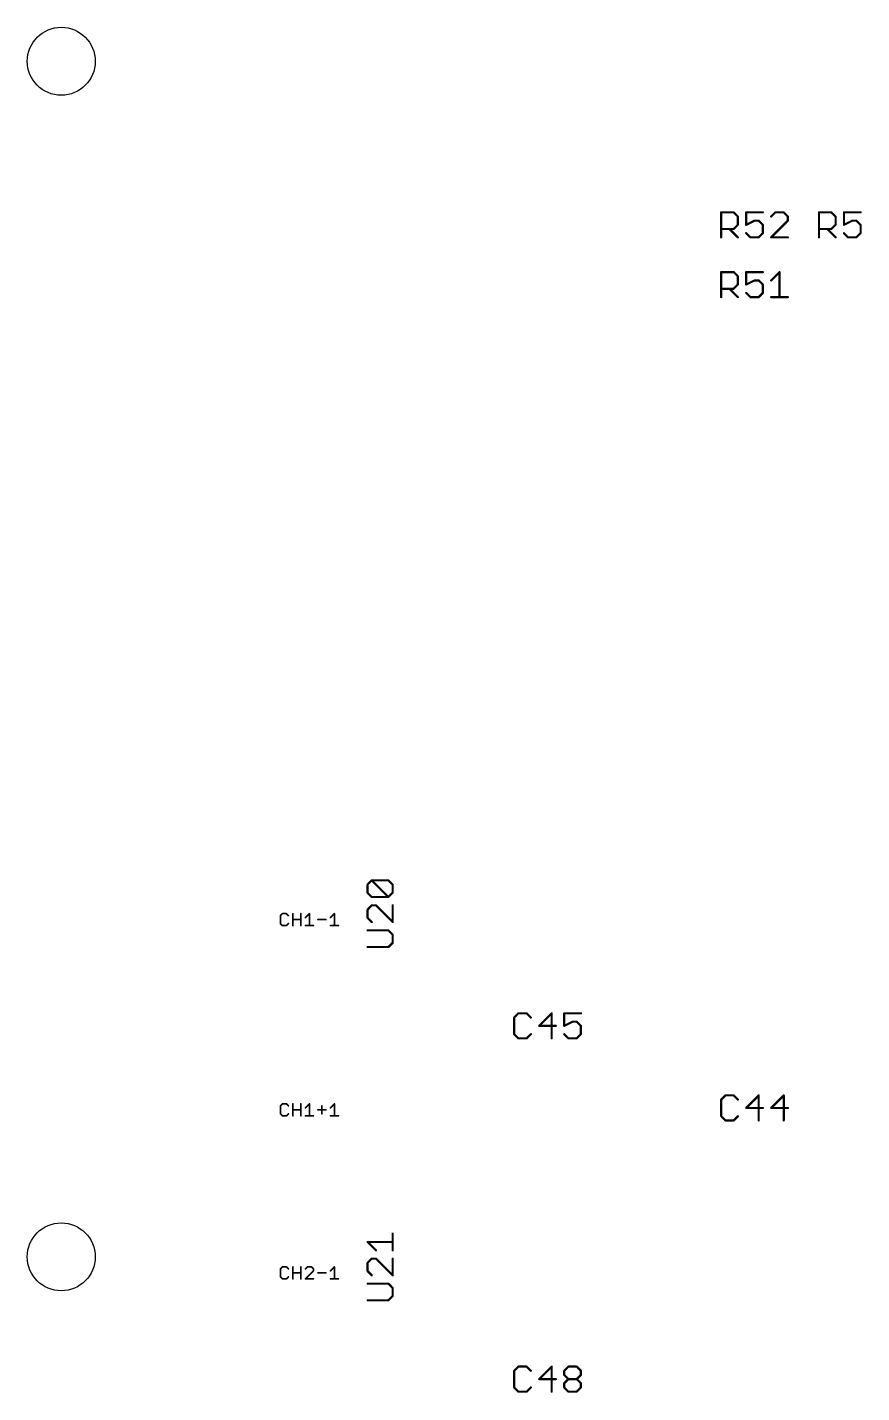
# Model space of a CAD drawing. Extents: x 0 to 11.2, y 0 to 11.2.
# Drawn here: x 8.082 to 9.618, y 5.356 to 7.869 of the extents above; entities that cross this region are included whole.
import ezdxf

# ---------------------------------------------------------------- set-up
doc = ezdxf.new("R2010")
doc.units = 0
doc.layers.add('20', color=53, linetype='CONTINUOUS')
doc.layers.add('25', color=253, linetype='CONTINUOUS')

msp = doc.modelspace()

# ---------------------------------------------------------------- linework, layer by layer
at = {"layer": '20'}
for centre in [(8.144, 7.806), (8.144, 5.606)]:
    msp.add_circle(centre, 0.0625, dxfattribs=at)
at = {"layer": '25'}
for points, const_width in [([(9.358882, 7.482), (9.358882, 7.528039)], 0.004), ([(9.358882, 7.528039), (9.381902, 7.528039)], 0.004), ([(9.381902, 7.528039), (9.389575, 7.520366)], 0.004), ([(9.389575, 7.520366), (9.389575, 7.50502)], 0.004), ([(9.435614, 7.528039), (9.404921, 7.528039)], 0.004), ([(9.404921, 7.528039), (9.404921, 7.50502)], 0.004), ([(9.404921, 7.50502), (9.420268, 7.512693)], 0.004), ([(9.420268, 7.512693), (9.427941, 7.512693)], 0.004), ([(9.427941, 7.512693), (9.435614, 7.50502)], 0.004), ([(9.458634, 7.528039), (9.450961, 7.520366)], 0.004), ([(9.450961, 7.482), (9.481653, 7.512693)], 0.004), ([(9.47398, 7.528039), (9.458634, 7.528039)], 0.004), ([(9.481653, 7.520366), (9.47398, 7.528039)], 0.004), ([(9.481653, 7.512693), (9.481653, 7.520366)], 0.004), ([(9.538882, 7.482), (9.538882, 7.528039)], 0.004), ([(9.538882, 7.528039), (9.561902, 7.528039)], 0.004), ([(9.561902, 7.528039), (9.569575, 7.520366)], 0.004), ([(9.569575, 7.520366), (9.569575, 7.50502)], 0.004), ([(9.615614, 7.528039), (9.584921, 7.528039)], 0.004), ([(9.584921, 7.528039), (9.584921, 7.50502)], 0.004), ([(9.584921, 7.50502), (9.600268, 7.512693)], 0.004), ([(9.600268, 7.512693), (9.607941, 7.512693)], 0.004), ([(9.607941, 7.512693), (9.615614, 7.50502)], 0.004), ([(9.381902, 7.497346), (9.358882, 7.497346)], 0.004), ([(9.374228, 7.497346), (9.389575, 7.482)], 0.004), ([(9.389575, 7.50502), (9.381902, 7.497346)], 0.004), ([(9.412594, 7.482), (9.404921, 7.489673)], 0.004), ([(9.435614, 7.489673), (9.427941, 7.482)], 0.004), ([(9.435614, 7.50502), (9.435614, 7.489673)], 0.004), ([(9.561902, 7.497346), (9.538882, 7.497346)], 0.004), ([(9.554228, 7.497346), (9.569575, 7.482)], 0.004), ([(9.569575, 7.50502), (9.561902, 7.497346)], 0.004), ([(9.592594, 7.482), (9.584921, 7.489673)], 0.004), ([(9.615614, 7.489673), (9.607941, 7.482)], 0.004), ([(9.615614, 7.50502), (9.615614, 7.489673)], 0.004), ([(9.427941, 7.482), (9.412594, 7.482)], 0.004), ([(9.481653, 7.482), (9.450961, 7.482)], 0.004), ([(9.607941, 7.482), (9.592594, 7.482)], 0.004), ([(9.358882, 7.372), (9.358882, 7.418039)], 0.004), ([(9.358882, 7.418039), (9.381902, 7.418039)], 0.004), ([(9.381902, 7.418039), (9.389575, 7.410366)], 0.004), ([(9.389575, 7.410366), (9.389575, 7.39502)], 0.004), ([(9.435614, 7.418039), (9.404921, 7.418039)], 0.004), ([(9.404921, 7.418039), (9.404921, 7.39502)], 0.004), ([(9.450961, 7.402693), (9.466307, 7.418039)], 0.004), ([(9.466307, 7.418039), (9.466307, 7.372)], 0.004), ([(9.381902, 7.387346), (9.358882, 7.387346)], 0.004), ([(9.374228, 7.387346), (9.389575, 7.372)], 0.004), ([(9.389575, 7.39502), (9.381902, 7.387346)], 0.004), ([(9.404921, 7.39502), (9.420268, 7.402693)], 0.004), ([(9.420268, 7.402693), (9.427941, 7.402693)], 0.004), ([(9.427941, 7.402693), (9.435614, 7.39502)], 0.004), ([(9.435614, 7.39502), (9.435614, 7.379673)], 0.004), ([(9.412594, 7.372), (9.404921, 7.379673)], 0.004), ([(9.427941, 7.372), (9.412594, 7.372)], 0.004), ([(9.435614, 7.379673), (9.427941, 7.372)], 0.004), ([(9.450961, 7.372), (9.481653, 7.372)], 0.004), ([(8.707961, 6.291098), (8.715634, 6.298771)], 0.004), ([(8.707961, 6.275752), (8.707961, 6.291098)], 0.004), ([(8.715634, 6.298771), (8.746327, 6.298771)], 0.004), ([(8.746327, 6.268078), (8.715634, 6.298771)], 0.004), ([(8.746327, 6.298771), (8.754, 6.291098)], 0.004), ([(8.754, 6.291098), (8.754, 6.275752)], 0.004), ([(8.715634, 6.268078), (8.707961, 6.275752)], 0.004), ([(8.746327, 6.268078), (8.715634, 6.268078)], 0.004), ([(8.754, 6.275752), (8.746327, 6.268078)], 0.004), ([(8.55117, 6.237519), (8.5475, 6.233849)], 0.003), ([(8.5475, 6.233849), (8.5475, 6.21917)], 0.003), ([(8.558509, 6.237519), (8.55117, 6.237519)], 0.003), ([(8.562179, 6.233849), (8.558509, 6.237519)], 0.003), ([(8.57052, 6.2155), (8.57052, 6.237519)], 0.003), ([(8.585199, 6.237519), (8.585199, 6.2155)], 0.003), ([(8.593539, 6.230179), (8.600879, 6.237519)], 0.003), ([(8.600879, 6.237519), (8.600879, 6.2155)], 0.003), ([(8.639578, 6.230179), (8.646918, 6.237519)], 0.003), ([(8.646918, 6.237519), (8.646918, 6.2155)], 0.003), ([(8.715634, 6.252732), (8.707961, 6.245059)], 0.004), ([(8.707961, 6.245059), (8.707961, 6.229712)], 0.004), ([(8.707961, 6.229712), (8.715634, 6.222039)], 0.004), ([(8.723307, 6.252732), (8.715634, 6.252732)], 0.004), ([(8.754, 6.222039), (8.723307, 6.252732)], 0.004), ([(8.754, 6.252732), (8.754, 6.222039)], 0.004), ([(8.5475, 6.21917), (8.55117, 6.2155)], 0.003), ([(8.55117, 6.2155), (8.558509, 6.2155)], 0.003), ([(8.558509, 6.2155), (8.562179, 6.21917)], 0.003), ([(8.57052, 6.226509), (8.585199, 6.226509)], 0.003), ([(8.593539, 6.2155), (8.608218, 6.2155)], 0.003), ([(8.616559, 6.226509), (8.631238, 6.226509)], 0.003), ([(8.639578, 6.2155), (8.654257, 6.2155)], 0.003), ([(8.746327, 6.206693), (8.707961, 6.206693)], 0.004), ([(8.754, 6.19902), (8.746327, 6.206693)], 0.004), ([(8.746327, 6.176), (8.754, 6.183673)], 0.004), ([(8.754, 6.183673), (8.754, 6.19902)], 0.004), ([(8.707961, 6.176), (8.746327, 6.176)], 0.004), ([(8.985555, 6.054039), (8.977882, 6.046366)], 0.004), ([(9.000902, 6.054039), (8.985555, 6.054039)], 0.004), ([(9.008575, 6.046366), (9.000902, 6.054039)], 0.004), ([(9.046941, 6.054039), (9.023921, 6.03102)], 0.004), ([(9.046941, 6.008), (9.046941, 6.054039)], 0.004), ([(9.100653, 6.054039), (9.069961, 6.054039)], 0.004), ([(9.069961, 6.054039), (9.069961, 6.03102)], 0.004), ([(8.977882, 6.046366), (8.977882, 6.015673)], 0.004), ([(9.023921, 6.03102), (9.054614, 6.03102)], 0.004), ([(9.069961, 6.03102), (9.085307, 6.038693)], 0.004), ([(9.085307, 6.038693), (9.09298, 6.038693)], 0.004), ([(9.09298, 6.038693), (9.100653, 6.03102)], 0.004), ([(9.100653, 6.03102), (9.100653, 6.015673)], 0.004), ([(8.977882, 6.015673), (8.985555, 6.008)], 0.004), ([(8.985555, 6.008), (9.000902, 6.008)], 0.004), ([(9.000902, 6.008), (9.008575, 6.015673)], 0.004), ([(9.077634, 6.008), (9.069961, 6.015673)], 0.004), ([(9.09298, 6.008), (9.077634, 6.008)], 0.004), ([(9.100653, 6.015673), (9.09298, 6.008)], 0.004), ([(9.366673, 5.903039), (9.359, 5.895366)], 0.004), ([(9.38202, 5.903039), (9.366673, 5.903039)], 0.004), ([(9.389693, 5.895366), (9.38202, 5.903039)], 0.004), ([(9.428059, 5.903039), (9.405039, 5.88002)], 0.004), ([(9.428059, 5.857), (9.428059, 5.903039)], 0.004), ([(9.474098, 5.903039), (9.451078, 5.88002)], 0.004), ([(9.474098, 5.857), (9.474098, 5.903039)], 0.004), ([(8.55117, 5.887519), (8.5475, 5.883849)], 0.003), ([(8.5475, 5.883849), (8.5475, 5.86917)], 0.003), ([(8.558509, 5.887519), (8.55117, 5.887519)], 0.003), ([(8.562179, 5.883849), (8.558509, 5.887519)], 0.003), ([(8.57052, 5.8655), (8.57052, 5.887519)], 0.003), ([(8.585199, 5.887519), (8.585199, 5.8655)], 0.003), ([(8.593539, 5.880179), (8.600879, 5.887519)], 0.003), ([(8.600879, 5.887519), (8.600879, 5.8655)], 0.003), ([(8.623898, 5.883849), (8.623898, 5.86917)], 0.003), ([(8.639578, 5.880179), (8.646918, 5.887519)], 0.003), ([(8.646918, 5.887519), (8.646918, 5.8655)], 0.003), ([(9.359, 5.895366), (9.359, 5.864673)], 0.004), ([(9.405039, 5.88002), (9.435732, 5.88002)], 0.004), ([(9.451078, 5.88002), (9.481771, 5.88002)], 0.004), ([(8.5475, 5.86917), (8.55117, 5.8655)], 0.003), ([(8.55117, 5.8655), (8.558509, 5.8655)], 0.003), ([(8.558509, 5.8655), (8.562179, 5.86917)], 0.003), ([(8.57052, 5.876509), (8.585199, 5.876509)], 0.003), ([(8.593539, 5.8655), (8.608218, 5.8655)], 0.003), ([(8.616559, 5.876509), (8.631238, 5.876509)], 0.003), ([(8.639578, 5.8655), (8.654257, 5.8655)], 0.003), ([(9.359, 5.864673), (9.366673, 5.857)], 0.004), ([(9.366673, 5.857), (9.38202, 5.857)], 0.004), ([(9.38202, 5.857), (9.389693, 5.864673)], 0.004), ([(8.723307, 5.618078), (8.707961, 5.633425)], 0.004), ([(8.707961, 5.633425), (8.754, 5.633425)], 0.004), ([(8.754, 5.618078), (8.754, 5.648771)], 0.004), ([(8.715634, 5.602732), (8.707961, 5.595059)], 0.004), ([(8.723307, 5.602732), (8.715634, 5.602732)], 0.004), ([(8.754, 5.572039), (8.723307, 5.602732)], 0.004), ([(8.754, 5.602732), (8.754, 5.572039)], 0.004), ([(8.55117, 5.587519), (8.5475, 5.583849)], 0.003), ([(8.5475, 5.583849), (8.5475, 5.56917)], 0.003), ([(8.558509, 5.587519), (8.55117, 5.587519)], 0.003), ([(8.562179, 5.583849), (8.558509, 5.587519)], 0.003), ([(8.57052, 5.5655), (8.57052, 5.587519)], 0.003), ([(8.57052, 5.576509), (8.585199, 5.576509)], 0.003), ([(8.585199, 5.587519), (8.585199, 5.5655)], 0.003), ([(8.597209, 5.587519), (8.593539, 5.583849)], 0.003), ([(8.593539, 5.5655), (8.608218, 5.580179)], 0.003), ([(8.604548, 5.587519), (8.597209, 5.587519)], 0.003), ([(8.608218, 5.583849), (8.604548, 5.587519)], 0.003), ([(8.608218, 5.580179), (8.608218, 5.583849)], 0.003), ([(8.616559, 5.576509), (8.631238, 5.576509)], 0.003), ([(8.639578, 5.580179), (8.646918, 5.587519)], 0.003), ([(8.646918, 5.587519), (8.646918, 5.5655)], 0.003), ([(8.707961, 5.595059), (8.707961, 5.579712)], 0.004), ([(8.707961, 5.579712), (8.715634, 5.572039)], 0.004), ([(8.5475, 5.56917), (8.55117, 5.5655)], 0.003), ([(8.55117, 5.5655), (8.558509, 5.5655)], 0.003), ([(8.558509, 5.5655), (8.562179, 5.56917)], 0.003), ([(8.608218, 5.5655), (8.593539, 5.5655)], 0.003), ([(8.639578, 5.5655), (8.654257, 5.5655)], 0.003), ([(8.746327, 5.556693), (8.707961, 5.556693)], 0.004), ([(8.754, 5.54902), (8.746327, 5.556693)], 0.004), ([(8.707961, 5.526), (8.746327, 5.526)], 0.004), ([(8.746327, 5.526), (8.754, 5.533673)], 0.004), ([(8.754, 5.533673), (8.754, 5.54902)], 0.004), ([(8.985555, 5.404039), (8.977882, 5.396366)], 0.004), ([(9.000902, 5.404039), (8.985555, 5.404039)], 0.004), ([(9.008575, 5.396366), (9.000902, 5.404039)], 0.004), ([(9.046941, 5.404039), (9.023921, 5.38102)], 0.004), ([(9.046941, 5.358), (9.046941, 5.404039)], 0.004), ([(9.069961, 5.396366), (9.077634, 5.404039)], 0.004), ([(9.077634, 5.404039), (9.09298, 5.404039)], 0.004), ([(9.09298, 5.404039), (9.100653, 5.396366)], 0.004), ([(8.977882, 5.396366), (8.977882, 5.365673)], 0.004), ([(9.023921, 5.38102), (9.054614, 5.38102)], 0.004), ([(9.069961, 5.388693), (9.069961, 5.396366)], 0.004), ([(9.077634, 5.38102), (9.069961, 5.388693)], 0.004), ([(9.069961, 5.373346), (9.077634, 5.38102)], 0.004), ([(9.077634, 5.38102), (9.09298, 5.38102)], 0.004), ([(9.100653, 5.388693), (9.09298, 5.38102)], 0.004), ([(9.09298, 5.38102), (9.100653, 5.373346)], 0.004), ([(9.100653, 5.396366), (9.100653, 5.388693)], 0.004), ([(8.977882, 5.365673), (8.985555, 5.358)], 0.004), ([(8.985555, 5.358), (9.000902, 5.358)], 0.004), ([(9.000902, 5.358), (9.008575, 5.365673)], 0.004), ([(9.069961, 5.365673), (9.069961, 5.373346)], 0.004), ([(9.077634, 5.358), (9.069961, 5.365673)], 0.004), ([(9.09298, 5.358), (9.077634, 5.358)], 0.004), ([(9.100653, 5.365673), (9.09298, 5.358)], 0.004), ([(9.100653, 5.373346), (9.100653, 5.365673)], 0.004)]:
    msp.add_lwpolyline(points, dxfattribs=dict(at, const_width=const_width))
for points, const_width in [([(9.359882, 7.528039, 1), (9.357882, 7.528039)], 0.002), ([(9.358882, 7.529039, 1), (9.358882, 7.527039)], 0.002), ([(9.382609, 7.528746, 1), (9.381194, 7.527332)], 0.002), ([(9.381902, 7.527039, 1), (9.381902, 7.529039)], 0.002), ([(9.390575, 7.520366, 1), (9.388575, 7.520366)], 0.002), ([(9.388868, 7.519659, 1), (9.390282, 7.521073)], 0.002), ([(9.404921, 7.529039, 1), (9.404921, 7.527039)], 0.002), ([(9.405921, 7.528039, 1), (9.403921, 7.528039)], 0.002), ([(9.420268, 7.513693, 1), (9.420268, 7.511693)], 0.002), ([(9.420715, 7.511798, 1), (9.41982, 7.513587)], 0.002), ([(9.428648, 7.5134, 1), (9.427234, 7.511986)], 0.002), ([(9.427941, 7.511693, 1), (9.427941, 7.513693)], 0.002), ([(9.435614, 7.527039, 1), (9.435614, 7.529039)], 0.002), ([(9.450253, 7.521073, 1), (9.451668, 7.519659)], 0.002), ([(9.458634, 7.529039, 1), (9.458634, 7.527039)], 0.002), ([(9.459341, 7.527332, 1), (9.457926, 7.528746)], 0.002), ([(9.474687, 7.528746, 1), (9.473273, 7.527332)], 0.002), ([(9.47398, 7.527039, 1), (9.47398, 7.529039)], 0.002), ([(9.482653, 7.520366, 1), (9.480653, 7.520366)], 0.002), ([(9.480653, 7.512693, 1), (9.482653, 7.512693)], 0.002), ([(9.480946, 7.519659, 1), (9.48236, 7.521073)], 0.002), ([(9.48236, 7.511986, 1), (9.480946, 7.5134)], 0.002), ([(9.539882, 7.528039, 1), (9.537882, 7.528039)], 0.002), ([(9.538882, 7.529039, 1), (9.538882, 7.527039)], 0.002), ([(9.562609, 7.528746, 1), (9.561194, 7.527332)], 0.002), ([(9.561902, 7.527039, 1), (9.561902, 7.529039)], 0.002), ([(9.570575, 7.520366, 1), (9.568575, 7.520366)], 0.002), ([(9.568868, 7.519659, 1), (9.570282, 7.521073)], 0.002), ([(9.584921, 7.529039, 1), (9.584921, 7.527039)], 0.002), ([(9.585921, 7.528039, 1), (9.583921, 7.528039)], 0.002), ([(9.600268, 7.513693, 1), (9.600268, 7.511693)], 0.002), ([(9.600715, 7.511798, 1), (9.59982, 7.513587)], 0.002), ([(9.608648, 7.5134, 1), (9.607234, 7.511986)], 0.002), ([(9.607941, 7.511693, 1), (9.607941, 7.513693)], 0.002), ([(9.615614, 7.527039, 1), (9.615614, 7.529039)], 0.002), ([(9.358882, 7.498346, 1), (9.358882, 7.496346)], 0.002), ([(9.374935, 7.498053, 1), (9.373521, 7.496639)], 0.002), ([(9.381194, 7.498053, 1), (9.382609, 7.496639)], 0.002), ([(9.381902, 7.496346, 1), (9.381902, 7.498346)], 0.002), ([(9.388575, 7.50502, 1), (9.390575, 7.50502)], 0.002), ([(9.390282, 7.504312, 1), (9.388868, 7.505727)], 0.002), ([(9.404474, 7.505914, 1), (9.405368, 7.504125)], 0.002), ([(9.403921, 7.50502, 1), (9.405921, 7.50502)], 0.002), ([(9.405628, 7.49038, 1), (9.404214, 7.488966)], 0.002), ([(9.436614, 7.50502, 1), (9.434614, 7.50502)], 0.002), ([(9.434614, 7.489673, 1), (9.436614, 7.489673)], 0.002), ([(9.434907, 7.504312, 1), (9.436321, 7.505727)], 0.002), ([(9.436321, 7.488966, 1), (9.434907, 7.49038)], 0.002), ([(9.538882, 7.498346, 1), (9.538882, 7.496346)], 0.002), ([(9.554935, 7.498053, 1), (9.553521, 7.496639)], 0.002), ([(9.561194, 7.498053, 1), (9.562609, 7.496639)], 0.002), ([(9.561902, 7.496346, 1), (9.561902, 7.498346)], 0.002), ([(9.568575, 7.50502, 1), (9.570575, 7.50502)], 0.002), ([(9.570282, 7.504312, 1), (9.568868, 7.505727)], 0.002), ([(9.584474, 7.505914, 1), (9.585368, 7.504125)], 0.002), ([(9.583921, 7.50502, 1), (9.585921, 7.50502)], 0.002), ([(9.585628, 7.49038, 1), (9.584214, 7.488966)], 0.002), ([(9.616614, 7.50502, 1), (9.614614, 7.50502)], 0.002), ([(9.614614, 7.489673, 1), (9.616614, 7.489673)], 0.002), ([(9.614907, 7.504312, 1), (9.616321, 7.505727)], 0.002), ([(9.616321, 7.488966, 1), (9.614907, 7.49038)], 0.002), ([(9.357882, 7.482, 1), (9.359882, 7.482)], 0.002), ([(9.388868, 7.481293, 1), (9.390282, 7.482707)], 0.002), ([(9.412594, 7.483, 1), (9.412594, 7.481)], 0.002), ([(9.411887, 7.481293, 1), (9.413301, 7.482707)], 0.002), ([(9.427234, 7.482707, 1), (9.428648, 7.481293)], 0.002), ([(9.427941, 7.481, 1), (9.427941, 7.483)], 0.002), ([(9.450253, 7.482707, 1), (9.451668, 7.481293)], 0.002), ([(9.450961, 7.483, 1), (9.450961, 7.481)], 0.002), ([(9.481653, 7.481, 1), (9.481653, 7.483)], 0.002), ([(9.537882, 7.482, 1), (9.539882, 7.482)], 0.002), ([(9.568868, 7.481293, 1), (9.570282, 7.482707)], 0.002), ([(9.592594, 7.483, 1), (9.592594, 7.481)], 0.002), ([(9.591887, 7.481293, 1), (9.593301, 7.482707)], 0.002), ([(9.607234, 7.482707, 1), (9.608648, 7.481293)], 0.002), ([(9.607941, 7.481, 1), (9.607941, 7.483)], 0.002), ([(9.359882, 7.418039, 1), (9.357882, 7.418039)], 0.002), ([(9.358882, 7.419039, 1), (9.358882, 7.417039)], 0.002), ([(9.382609, 7.418746, 1), (9.381194, 7.417332)], 0.002), ([(9.381902, 7.417039, 1), (9.381902, 7.419039)], 0.002), ([(9.390575, 7.410366, 1), (9.388575, 7.410366)], 0.002), ([(9.388868, 7.409659, 1), (9.390282, 7.411073)], 0.002), ([(9.404921, 7.419039, 1), (9.404921, 7.417039)], 0.002), ([(9.405921, 7.418039, 1), (9.403921, 7.418039)], 0.002), ([(9.435614, 7.417039, 1), (9.435614, 7.419039)], 0.002), ([(9.467307, 7.418039, 1), (9.465307, 7.418039)], 0.002), ([(9.467014, 7.417332, 1), (9.4656, 7.418746)], 0.002), ([(9.358882, 7.388346, 1), (9.358882, 7.386346)], 0.002), ([(9.374935, 7.388053, 1), (9.373521, 7.386639)], 0.002), ([(9.381194, 7.388053, 1), (9.382609, 7.386639)], 0.002), ([(9.381902, 7.386346, 1), (9.381902, 7.388346)], 0.002), ([(9.388575, 7.39502, 1), (9.390575, 7.39502)], 0.002), ([(9.390282, 7.394312, 1), (9.388868, 7.395727)], 0.002), ([(9.404474, 7.395914, 1), (9.405368, 7.394125)], 0.002), ([(9.403921, 7.39502, 1), (9.405921, 7.39502)], 0.002), ([(9.420268, 7.403693, 1), (9.420268, 7.401693)], 0.002), ([(9.420715, 7.401798, 1), (9.41982, 7.403587)], 0.002), ([(9.428648, 7.4034, 1), (9.427234, 7.401986)], 0.002), ([(9.427941, 7.401693, 1), (9.427941, 7.403693)], 0.002), ([(9.436614, 7.39502, 1), (9.434614, 7.39502)], 0.002), ([(9.434907, 7.394312, 1), (9.436321, 7.395727)], 0.002), ([(9.450253, 7.4034, 1), (9.451668, 7.401986)], 0.002), ([(9.357882, 7.372, 1), (9.359882, 7.372)], 0.002), ([(9.388868, 7.371293, 1), (9.390282, 7.372707)], 0.002), ([(9.405628, 7.38038, 1), (9.404214, 7.378966)], 0.002), ([(9.412594, 7.373, 1), (9.412594, 7.371)], 0.002), ([(9.411887, 7.371293, 1), (9.413301, 7.372707)], 0.002), ([(9.427234, 7.372707, 1), (9.428648, 7.371293)], 0.002), ([(9.427941, 7.371, 1), (9.427941, 7.373)], 0.002), ([(9.434614, 7.379673, 1), (9.436614, 7.379673)], 0.002), ([(9.436321, 7.378966, 1), (9.434907, 7.38038)], 0.002), ([(9.450961, 7.373, 1), (9.450961, 7.371)], 0.002), ([(9.465307, 7.372, 1), (9.467307, 7.372)], 0.002), ([(9.481653, 7.371, 1), (9.481653, 7.373)], 0.002), ([(8.708961, 6.291098, 1), (8.706961, 6.291098)], 0.002), ([(8.707254, 6.291805, 1), (8.708668, 6.290391)], 0.002), ([(8.715634, 6.299771, 1), (8.715634, 6.297771)], 0.002), ([(8.716341, 6.299478, 1), (8.714927, 6.298064)], 0.002), ([(8.716341, 6.298064, 1), (8.714927, 6.299478)], 0.002), ([(8.747034, 6.299478, 1), (8.74562, 6.298064)], 0.002), ([(8.746327, 6.297771, 1), (8.746327, 6.299771)], 0.002), ([(8.755, 6.291098, 1), (8.753, 6.291098)], 0.002), ([(8.753293, 6.290391, 1), (8.754707, 6.291805)], 0.002), ([(8.708668, 6.276459, 1), (8.707254, 6.275044)], 0.002), ([(8.706961, 6.275752, 1), (8.708961, 6.275752)], 0.002), ([(8.715634, 6.269078, 1), (8.715634, 6.267078)], 0.002), ([(8.714927, 6.267371, 1), (8.716341, 6.268786)], 0.002), ([(8.74562, 6.268786, 1), (8.747034, 6.267371)], 0.002), ([(8.74562, 6.267371, 1), (8.747034, 6.268786)], 0.002), ([(8.746327, 6.267078, 1), (8.746327, 6.269078)], 0.002), ([(8.753, 6.275752, 1), (8.755, 6.275752)], 0.002), ([(8.754707, 6.275044, 1), (8.753293, 6.276459)], 0.002), ([(8.54825, 6.233849, 1), (8.54675, 6.233849)], 0.0015), ([(8.54697, 6.234379, 1), (8.54803, 6.233319)], 0.0015), ([(8.55117, 6.238269, 1), (8.55117, 6.236769)], 0.0015), ([(8.5517, 6.236988, 1), (8.550639, 6.238049)], 0.0015), ([(8.55904, 6.238049, 1), (8.557979, 6.236988)], 0.0015), ([(8.558509, 6.236769, 1), (8.558509, 6.238269)], 0.0015), ([(8.561649, 6.233319, 1), (8.562709, 6.234379)], 0.0015), ([(8.57127, 6.237519, 1), (8.56977, 6.237519)], 0.0015), ([(8.585949, 6.237519, 1), (8.584449, 6.237519)], 0.0015), ([(8.593009, 6.230709, 1), (8.594069, 6.229649)], 0.0015), ([(8.601629, 6.237519, 1), (8.600129, 6.237519)], 0.0015), ([(8.601409, 6.236988, 1), (8.600348, 6.238049)], 0.0015), ([(8.639048, 6.230709, 1), (8.640109, 6.229649)], 0.0015), ([(8.647668, 6.237519, 1), (8.646168, 6.237519)], 0.0015), ([(8.647448, 6.236988, 1), (8.646387, 6.238049)], 0.0015), ([(8.708961, 6.245059, 1), (8.706961, 6.245059)], 0.002), ([(8.707254, 6.245766, 1), (8.708668, 6.244352)], 0.002), ([(8.708668, 6.230419, 1), (8.707254, 6.229005)], 0.002), ([(8.715634, 6.253732, 1), (8.715634, 6.251732)], 0.002), ([(8.716341, 6.252025, 1), (8.714927, 6.253439)], 0.002), ([(8.724014, 6.253439, 1), (8.7226, 6.252025)], 0.002), ([(8.723307, 6.251732, 1), (8.723307, 6.253732)], 0.002), ([(8.755, 6.252732, 1), (8.753, 6.252732)], 0.002), ([(8.54803, 6.2197, 1), (8.54697, 6.218639)], 0.0015), ([(8.54675, 6.21917, 1), (8.54825, 6.21917)], 0.0015), ([(8.55117, 6.21625, 1), (8.55117, 6.21475)], 0.0015), ([(8.550639, 6.21497, 1), (8.5517, 6.21603)], 0.0015), ([(8.557979, 6.21603, 1), (8.55904, 6.21497)], 0.0015), ([(8.558509, 6.21475, 1), (8.558509, 6.21625)], 0.0015), ([(8.562709, 6.218639, 1), (8.561649, 6.2197)], 0.0015), ([(8.57052, 6.227259, 1), (8.57052, 6.225759)], 0.0015), ([(8.56977, 6.2155, 1), (8.57127, 6.2155)], 0.0015), ([(8.584449, 6.2155, 1), (8.585949, 6.2155)], 0.0015), ([(8.585199, 6.225759, 1), (8.585199, 6.227259)], 0.0015), ([(8.593539, 6.21625, 1), (8.593539, 6.21475)], 0.0015), ([(8.600129, 6.2155, 1), (8.601629, 6.2155)], 0.0015), ([(8.608218, 6.21475, 1), (8.608218, 6.21625)], 0.0015), ([(8.616559, 6.227259, 1), (8.616559, 6.225759)], 0.0015), ([(8.631238, 6.225759, 1), (8.631238, 6.227259)], 0.0015), ([(8.639578, 6.21625, 1), (8.639578, 6.21475)], 0.0015), ([(8.646168, 6.2155, 1), (8.647668, 6.2155)], 0.0015), ([(8.654257, 6.21475, 1), (8.654257, 6.21625)], 0.0015), ([(8.706961, 6.229712, 1), (8.708961, 6.229712)], 0.002), ([(8.707961, 6.207693, 1), (8.707961, 6.205693)], 0.002), ([(8.714927, 6.221332, 1), (8.716341, 6.222746)], 0.002), ([(8.747034, 6.2074, 1), (8.74562, 6.205986)], 0.002), ([(8.746327, 6.205693, 1), (8.746327, 6.207693)], 0.002), ([(8.753, 6.222039, 1), (8.755, 6.222039)], 0.002), ([(8.753293, 6.221332, 1), (8.754707, 6.222746)], 0.002), ([(8.755, 6.19902, 1), (8.753, 6.19902)], 0.002), ([(8.753, 6.183673, 1), (8.755, 6.183673)], 0.002), ([(8.753293, 6.198312, 1), (8.754707, 6.199727)], 0.002), ([(8.754707, 6.182966, 1), (8.753293, 6.18438)], 0.002), ([(8.707961, 6.177, 1), (8.707961, 6.175)], 0.002), ([(8.74562, 6.176707, 1), (8.747034, 6.175293)], 0.002), ([(8.746327, 6.175, 1), (8.746327, 6.177)], 0.002), ([(8.985555, 6.055039, 1), (8.985555, 6.053039)], 0.002), ([(8.986262, 6.053332, 1), (8.984848, 6.054746)], 0.002), ([(9.001609, 6.054746, 1), (9.000194, 6.053332)], 0.002), ([(9.000902, 6.053039, 1), (9.000902, 6.055039)], 0.002), ([(9.047941, 6.054039, 1), (9.045941, 6.054039)], 0.002), ([(9.047648, 6.053332, 1), (9.046234, 6.054746)], 0.002), ([(9.069961, 6.055039, 1), (9.069961, 6.053039)], 0.002), ([(9.070961, 6.054039, 1), (9.068961, 6.054039)], 0.002), ([(9.100653, 6.053039, 1), (9.100653, 6.055039)], 0.002), ([(8.978882, 6.046366, 1), (8.976882, 6.046366)], 0.002), ([(8.977175, 6.047073, 1), (8.978589, 6.045659)], 0.002), ([(9.007868, 6.045659, 1), (9.009282, 6.047073)], 0.002), ([(9.023921, 6.03202, 1), (9.023921, 6.03002)], 0.002), ([(9.023214, 6.031727, 1), (9.024628, 6.030312)], 0.002), ([(9.054614, 6.03002, 1), (9.054614, 6.03202)], 0.002), ([(9.069513, 6.031914, 1), (9.070408, 6.030125)], 0.002), ([(9.068961, 6.03102, 1), (9.070961, 6.03102)], 0.002), ([(9.085307, 6.039693, 1), (9.085307, 6.037693)], 0.002), ([(9.085754, 6.037798, 1), (9.08486, 6.039587)], 0.002), ([(9.093687, 6.0394, 1), (9.092273, 6.037986)], 0.002), ([(9.09298, 6.037693, 1), (9.09298, 6.039693)], 0.002), ([(9.101653, 6.03102, 1), (9.099653, 6.03102)], 0.002), ([(9.099946, 6.030312, 1), (9.10136, 6.031727)], 0.002), ([(8.978589, 6.01638, 1), (8.977175, 6.014966)], 0.002), ([(8.976882, 6.015673, 1), (8.978882, 6.015673)], 0.002), ([(8.985555, 6.009, 1), (8.985555, 6.007)], 0.002), ([(8.984848, 6.007293, 1), (8.986262, 6.008707)], 0.002), ([(9.000194, 6.008707, 1), (9.001609, 6.007293)], 0.002), ([(9.000902, 6.007, 1), (9.000902, 6.009)], 0.002), ([(9.009282, 6.014966, 1), (9.007868, 6.01638)], 0.002), ([(9.045941, 6.008, 1), (9.047941, 6.008)], 0.002), ([(9.070668, 6.01638, 1), (9.069253, 6.014966)], 0.002), ([(9.077634, 6.009, 1), (9.077634, 6.007)], 0.002), ([(9.076927, 6.007293, 1), (9.078341, 6.008707)], 0.002), ([(9.092273, 6.008707, 1), (9.093687, 6.007293)], 0.002), ([(9.09298, 6.007, 1), (9.09298, 6.009)], 0.002), ([(9.099653, 6.015673, 1), (9.101653, 6.015673)], 0.002), ([(9.10136, 6.014966, 1), (9.099946, 6.01638)], 0.002), ([(9.366673, 5.904039, 1), (9.366673, 5.902039)], 0.002), ([(9.36738, 5.902332, 1), (9.365966, 5.903746)], 0.002), ([(9.382727, 5.903746, 1), (9.381312, 5.902332)], 0.002), ([(9.38202, 5.902039, 1), (9.38202, 5.904039)], 0.002), ([(9.429059, 5.903039, 1), (9.427059, 5.903039)], 0.002), ([(9.428766, 5.902332, 1), (9.427352, 5.903746)], 0.002), ([(9.475098, 5.903039, 1), (9.473098, 5.903039)], 0.002), ([(9.474805, 5.902332, 1), (9.473391, 5.903746)], 0.002), ([(8.54825, 5.883849, 1), (8.54675, 5.883849)], 0.0015), ([(8.54697, 5.884379, 1), (8.54803, 5.883319)], 0.0015), ([(8.55117, 5.888269, 1), (8.55117, 5.886769)], 0.0015), ([(8.5517, 5.886988, 1), (8.550639, 5.888049)], 0.0015), ([(8.55904, 5.888049, 1), (8.557979, 5.886988)], 0.0015), ([(8.558509, 5.886769, 1), (8.558509, 5.888269)], 0.0015), ([(8.561649, 5.883319, 1), (8.562709, 5.884379)], 0.0015), ([(8.57127, 5.887519, 1), (8.56977, 5.887519)], 0.0015), ([(8.585949, 5.887519, 1), (8.584449, 5.887519)], 0.0015), ([(8.593009, 5.880709, 1), (8.594069, 5.879649)], 0.0015), ([(8.601629, 5.887519, 1), (8.600129, 5.887519)], 0.0015), ([(8.601409, 5.886988, 1), (8.600348, 5.888049)], 0.0015), ([(8.624648, 5.883849, 1), (8.623148, 5.883849)], 0.0015), ([(8.639048, 5.880709, 1), (8.640109, 5.879649)], 0.0015), ([(8.647668, 5.887519, 1), (8.646168, 5.887519)], 0.0015), ([(8.647448, 5.886988, 1), (8.646387, 5.888049)], 0.0015), ([(9.36, 5.895366, 1), (9.358, 5.895366)], 0.002), ([(9.358293, 5.896073, 1), (9.359707, 5.894659)], 0.002), ([(9.388986, 5.894659, 1), (9.3904, 5.896073)], 0.002), ([(9.405039, 5.88102, 1), (9.405039, 5.87902)], 0.002), ([(9.404332, 5.880727, 1), (9.405746, 5.879312)], 0.002), ([(9.435732, 5.87902, 1), (9.435732, 5.88102)], 0.002), ([(9.451078, 5.88102, 1), (9.451078, 5.87902)], 0.002), ([(9.450371, 5.880727, 1), (9.451786, 5.879312)], 0.002), ([(9.481771, 5.87902, 1), (9.481771, 5.88102)], 0.002), ([(8.54803, 5.8697, 1), (8.54697, 5.868639)], 0.0015), ([(8.54675, 5.86917, 1), (8.54825, 5.86917)], 0.0015), ([(8.55117, 5.86625, 1), (8.55117, 5.86475)], 0.0015), ([(8.550639, 5.86497, 1), (8.5517, 5.86603)], 0.0015), ([(8.557979, 5.86603, 1), (8.55904, 5.86497)], 0.0015), ([(8.558509, 5.86475, 1), (8.558509, 5.86625)], 0.0015), ([(8.562709, 5.868639, 1), (8.561649, 5.8697)], 0.0015), ([(8.57052, 5.877259, 1), (8.57052, 5.875759)], 0.0015), ([(8.56977, 5.8655, 1), (8.57127, 5.8655)], 0.0015), ([(8.584449, 5.8655, 1), (8.585949, 5.8655)], 0.0015), ([(8.585199, 5.875759, 1), (8.585199, 5.877259)], 0.0015), ([(8.593539, 5.86625, 1), (8.593539, 5.86475)], 0.0015), ([(8.600129, 5.8655, 1), (8.601629, 5.8655)], 0.0015), ([(8.608218, 5.86475, 1), (8.608218, 5.86625)], 0.0015), ([(8.616559, 5.877259, 1), (8.616559, 5.875759)], 0.0015), ([(8.623148, 5.86917, 1), (8.624648, 5.86917)], 0.0015), ([(8.631238, 5.875759, 1), (8.631238, 5.877259)], 0.0015), ([(8.639578, 5.86625, 1), (8.639578, 5.86475)], 0.0015), ([(8.646168, 5.8655, 1), (8.647668, 5.8655)], 0.0015), ([(8.654257, 5.86475, 1), (8.654257, 5.86625)], 0.0015), ([(9.359707, 5.86538, 1), (9.358293, 5.863966)], 0.002), ([(9.358, 5.864673, 1), (9.36, 5.864673)], 0.002), ([(9.366673, 5.858, 1), (9.366673, 5.856)], 0.002), ([(9.365966, 5.856293, 1), (9.36738, 5.857707)], 0.002), ([(9.381312, 5.857707, 1), (9.382727, 5.856293)], 0.002), ([(9.38202, 5.856, 1), (9.38202, 5.858)], 0.002), ([(9.3904, 5.863966, 1), (9.388986, 5.86538)], 0.002), ([(9.427059, 5.857, 1), (9.429059, 5.857)], 0.002), ([(9.473098, 5.857, 1), (9.475098, 5.857)], 0.002), ([(8.708668, 5.634132, 1), (8.707254, 5.632718)], 0.002), ([(8.707961, 5.634425, 1), (8.707961, 5.632425)], 0.002), ([(8.755, 5.648771, 1), (8.753, 5.648771)], 0.002), ([(8.754, 5.632425, 1), (8.754, 5.634425)], 0.002), ([(8.715634, 5.603732, 1), (8.715634, 5.601732)], 0.002), ([(8.716341, 5.602025, 1), (8.714927, 5.603439)], 0.002), ([(8.724014, 5.603439, 1), (8.7226, 5.602025)], 0.002), ([(8.7226, 5.617371, 1), (8.724014, 5.618786)], 0.002), ([(8.723307, 5.601732, 1), (8.723307, 5.603732)], 0.002), ([(8.753, 5.618078, 1), (8.755, 5.618078)], 0.002), ([(8.755, 5.602732, 1), (8.753, 5.602732)], 0.002), ([(8.54825, 5.583849, 1), (8.54675, 5.583849)], 0.0015), ([(8.54697, 5.584379, 1), (8.54803, 5.583319)], 0.0015), ([(8.55117, 5.588269, 1), (8.55117, 5.586769)], 0.0015), ([(8.5517, 5.586988, 1), (8.550639, 5.588049)], 0.0015), ([(8.55904, 5.588049, 1), (8.557979, 5.586988)], 0.0015), ([(8.558509, 5.586769, 1), (8.558509, 5.588269)], 0.0015), ([(8.561649, 5.583319, 1), (8.562709, 5.584379)], 0.0015), ([(8.57127, 5.587519, 1), (8.56977, 5.587519)], 0.0015), ([(8.57052, 5.577259, 1), (8.57052, 5.575759)], 0.0015), ([(8.585949, 5.587519, 1), (8.584449, 5.587519)], 0.0015), ([(8.585199, 5.575759, 1), (8.585199, 5.577259)], 0.0015), ([(8.593009, 5.584379, 1), (8.594069, 5.583319)], 0.0015), ([(8.597209, 5.588269, 1), (8.597209, 5.586769)], 0.0015), ([(8.597739, 5.586988, 1), (8.596679, 5.588049)], 0.0015), ([(8.605079, 5.588049, 1), (8.604018, 5.586988)], 0.0015), ([(8.604548, 5.586769, 1), (8.604548, 5.588269)], 0.0015), ([(8.608968, 5.583849, 1), (8.607468, 5.583849)], 0.0015), ([(8.607468, 5.580179, 1), (8.608968, 5.580179)], 0.0015), ([(8.607688, 5.583319, 1), (8.608749, 5.584379)], 0.0015), ([(8.608749, 5.579649, 1), (8.607688, 5.580709)], 0.0015), ([(8.616559, 5.577259, 1), (8.616559, 5.575759)], 0.0015), ([(8.631238, 5.575759, 1), (8.631238, 5.577259)], 0.0015), ([(8.639048, 5.580709, 1), (8.640109, 5.579649)], 0.0015), ([(8.647668, 5.587519, 1), (8.646168, 5.587519)], 0.0015), ([(8.647448, 5.586988, 1), (8.646387, 5.588049)], 0.0015), ([(8.708961, 5.595059, 1), (8.706961, 5.595059)], 0.002), ([(8.707254, 5.595766, 1), (8.708668, 5.594352)], 0.002), ([(8.708668, 5.580419, 1), (8.707254, 5.579005)], 0.002), ([(8.706961, 5.579712, 1), (8.708961, 5.579712)], 0.002), ([(8.54803, 5.5697, 1), (8.54697, 5.568639)], 0.0015), ([(8.54675, 5.56917, 1), (8.54825, 5.56917)], 0.0015), ([(8.55117, 5.56625, 1), (8.55117, 5.56475)], 0.0015), ([(8.550639, 5.56497, 1), (8.5517, 5.56603)], 0.0015), ([(8.557979, 5.56603, 1), (8.55904, 5.56497)], 0.0015), ([(8.558509, 5.56475, 1), (8.558509, 5.56625)], 0.0015), ([(8.562709, 5.568639, 1), (8.561649, 5.5697)], 0.0015), ([(8.56977, 5.5655, 1), (8.57127, 5.5655)], 0.0015), ([(8.584449, 5.5655, 1), (8.585949, 5.5655)], 0.0015), ([(8.593539, 5.56625, 1), (8.593539, 5.56475)], 0.0015), ([(8.593009, 5.56603, 1), (8.594069, 5.56497)], 0.0015), ([(8.608218, 5.56475, 1), (8.608218, 5.56625)], 0.0015), ([(8.639578, 5.56625, 1), (8.639578, 5.56475)], 0.0015), ([(8.646168, 5.5655, 1), (8.647668, 5.5655)], 0.0015), ([(8.654257, 5.56475, 1), (8.654257, 5.56625)], 0.0015), ([(8.707961, 5.557693, 1), (8.707961, 5.555693)], 0.002), ([(8.714927, 5.571332, 1), (8.716341, 5.572746)], 0.002), ([(8.747034, 5.5574, 1), (8.74562, 5.555986)], 0.002), ([(8.746327, 5.555693, 1), (8.746327, 5.557693)], 0.002), ([(8.753, 5.572039, 1), (8.755, 5.572039)], 0.002), ([(8.753293, 5.571332, 1), (8.754707, 5.572746)], 0.002), ([(8.707961, 5.527, 1), (8.707961, 5.525)], 0.002), ([(8.74562, 5.526707, 1), (8.747034, 5.525293)], 0.002), ([(8.746327, 5.525, 1), (8.746327, 5.527)], 0.002), ([(8.755, 5.54902, 1), (8.753, 5.54902)], 0.002), ([(8.753, 5.533673, 1), (8.755, 5.533673)], 0.002), ([(8.753293, 5.548312, 1), (8.754707, 5.549727)], 0.002), ([(8.754707, 5.532966, 1), (8.753293, 5.53438)], 0.002), ([(8.985555, 5.405039, 1), (8.985555, 5.403039)], 0.002), ([(8.986262, 5.403332, 1), (8.984848, 5.404746)], 0.002), ([(9.001609, 5.404746, 1), (9.000194, 5.403332)], 0.002), ([(9.000902, 5.403039, 1), (9.000902, 5.405039)], 0.002), ([(9.047941, 5.404039, 1), (9.045941, 5.404039)], 0.002), ([(9.047648, 5.403332, 1), (9.046234, 5.404746)], 0.002), ([(9.077634, 5.405039, 1), (9.077634, 5.403039)], 0.002), ([(9.078341, 5.403332, 1), (9.076926, 5.404746)], 0.002), ([(9.093687, 5.404746, 1), (9.092273, 5.403332)], 0.002), ([(9.09298, 5.403039, 1), (9.09298, 5.405039)], 0.002), ([(8.978882, 5.396366, 1), (8.976882, 5.396366)], 0.002), ([(8.977175, 5.397073, 1), (8.978589, 5.395659)], 0.002), ([(9.007868, 5.395659, 1), (9.009282, 5.397073)], 0.002), ([(9.023921, 5.38202, 1), (9.023921, 5.38002)], 0.002), ([(9.023214, 5.381727, 1), (9.024628, 5.380312)], 0.002), ([(9.054614, 5.38002, 1), (9.054614, 5.38202)], 0.002), ([(9.069253, 5.397073, 1), (9.070668, 5.395659)], 0.002), ([(9.070668, 5.3894, 1), (9.069253, 5.387986)], 0.002), ([(9.070961, 5.396366, 1), (9.068961, 5.396366)], 0.002), ([(9.068961, 5.388693, 1), (9.070961, 5.388693)], 0.002), ([(9.077634, 5.38202, 1), (9.077634, 5.38002)], 0.002), ([(9.078341, 5.380312, 1), (9.076926, 5.381727)], 0.002), ([(9.076926, 5.380312, 1), (9.078341, 5.381727)], 0.002), ([(9.093687, 5.381727, 1), (9.092273, 5.380312)], 0.002), ([(9.092273, 5.381727, 1), (9.093687, 5.380312)], 0.002), ([(9.09298, 5.38002, 1), (9.09298, 5.38202)], 0.002), ([(9.101653, 5.396366, 1), (9.099653, 5.396366)], 0.002), ([(9.099653, 5.388693, 1), (9.101653, 5.388693)], 0.002), ([(9.099946, 5.395659, 1), (9.10136, 5.397073)], 0.002), ([(9.10136, 5.387986, 1), (9.099946, 5.3894)], 0.002), ([(8.978589, 5.36638, 1), (8.977175, 5.364966)], 0.002), ([(8.976882, 5.365673, 1), (8.978882, 5.365673)], 0.002), ([(8.985555, 5.359, 1), (8.985555, 5.357)], 0.002), ([(8.984848, 5.357293, 1), (8.986262, 5.358707)], 0.002), ([(9.000194, 5.358707, 1), (9.001609, 5.357293)], 0.002), ([(9.000902, 5.357, 1), (9.000902, 5.359)], 0.002), ([(9.009282, 5.364966, 1), (9.007868, 5.36638)], 0.002), ([(9.045941, 5.358, 1), (9.047941, 5.358)], 0.002), ([(9.069253, 5.374053, 1), (9.070668, 5.372639)], 0.002), ([(9.070668, 5.36638, 1), (9.069253, 5.364966)], 0.002), ([(9.070961, 5.373346, 1), (9.068961, 5.373346)], 0.002), ([(9.068961, 5.365673, 1), (9.070961, 5.365673)], 0.002), ([(9.077634, 5.359, 1), (9.077634, 5.357)], 0.002), ([(9.076927, 5.357293, 1), (9.078341, 5.358707)], 0.002), ([(9.092273, 5.358707, 1), (9.093687, 5.357293)], 0.002), ([(9.09298, 5.357, 1), (9.09298, 5.359)], 0.002), ([(9.101653, 5.373346, 1), (9.099653, 5.373346)], 0.002), ([(9.099653, 5.365673, 1), (9.101653, 5.365673)], 0.002), ([(9.099946, 5.372639, 1), (9.10136, 5.374053)], 0.002), ([(9.10136, 5.364966, 1), (9.099946, 5.36638)], 0.002)]:
    msp.add_lwpolyline(points, format="xyb", dxfattribs=dict(at, const_width=const_width))

doc.saveas('drawing.dxf')
